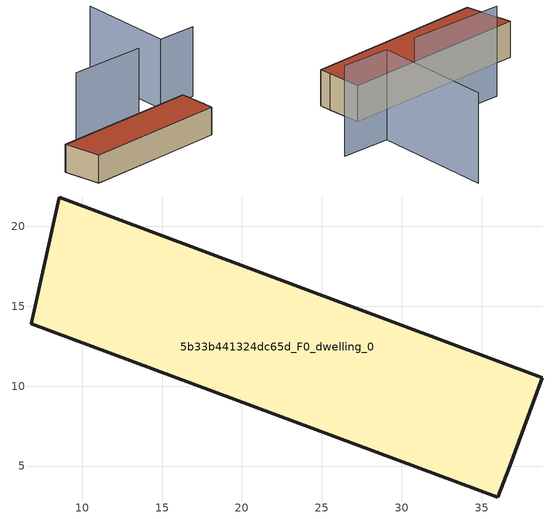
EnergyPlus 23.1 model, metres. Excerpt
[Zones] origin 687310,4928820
5b33b441324dc65d_F0_dwelling_0
 floor ground (EU_floor_Construction): 36.01,3.07 36.74,4.99 38.79,10.54 8.56,21.83 6.81,13.89 z0
 wall outside (EU_wall_Construction): 38.79,10.54 36.74,4.99 36.01,3.07 6.81,13.89 8.56,21.83 38.79,10.54 z0:6
 roof outside (EU_roof_Construction): 38.79,10.54 36.74,4.99 36.01,3.07 6.81,13.89 8.56,21.83 z6
shading: 50.52,13.81 42.72,17.11 / 42.72,17.11 50.7,35.97 / 37.21,19.24 21.86,25.68 z0:15
[Building]
EU S2 Campaign: North Axis=0; Terrain=City; Solar Distribution=FullExterior
[Site:Location]
Bologna: Latitude=44.5; Longitude=11.25; Time Zone=1; Elevation=37
[SizingPeriod:WeatherFileDays]
AnnualSizingPeriod: Begin Month=1; Begin Day of Month=1; End Month=12; End Day of Month=31; Day of Week for Start Day=Monday; Use Weather File Daylight Saving Period=No; Use Weather File Rain and Snow Indicators=No
[MATERIAL]
EU_InternalMass_Material: Roughness=MediumRough; Thickness=0.1; Conductivity=1; Density=1800; Specific Heat=900; Thermal Absorptance=0.9; Solar Absorptance=0.7; Visible Absorptance=0.7
[MATERIAL:NOMASS] Roughness=MediumRough; Thermal Absorptance=0.9; Solar Absorptance=0.7; Visible Absorptance=0.7
Name | Thermal Resistance
EU_wall_NoMass | 0.753012
EU_roof_NoMass | 0.675676
EU_floor_NoMass | 0.609756
[CONSTRUCTION]
EU_wall_Construction: EU_wall_NoMass
EU_roof_Construction: EU_roof_NoMass
EU_floor_Construction: EU_floor_NoMass
EU_InternalMass_Construction: EU_InternalMass_Material
[ZONE]
5b33b441324dc65d_F0_dwelling_0: Type=1; Multiplier=1; Ceiling Height=autocalculate; Volume=1524.22; Floor Area=autocalculate; Part of Total Floor Area=Yes
[INTERNALMASS]
5b33b441324dc65d_F0_dwelling_0_EU_InternalMass: Construction=EU_InternalMass_Construction; Zone or ZoneList=5b33b441324dc65d_F0_dwelling_0; Surface Area=254.037
[OTHEREQUIPMENT]
EU_Step8_InternalGain_5b33b441324dc65d_F0_dwelling_0_f000: Fuel Type=Electricity; Zone or ZoneList or Space or SpaceList=5b33b441324dc65d_F0_dwelling_0; Schedule=EU_Step8_GainSchedule_5b33b441324dc65d_F0_dwelling_0_f000; Design Level Calculation Method=Watts/Area; Power per Zone Floor Area=1; Fraction Latent=0; Fraction Radiant=0; Fraction Lost=0; Carbon Dioxide Generation Rate=0; EndUse Subcategory=EU_Step8_InternalGains
[ZONEVENTILATION:DESIGNFLOWRATE]
EU_ConstantAir_5b33b441324dc65d_F0_dwelling_0: Zone or ZoneList or Space or SpaceList=5b33b441324dc65d_F0_dwelling_0; Schedule=EU_AlwaysOn; Design Flow Rate Calculation Method=AirChanges/Hour; Air Changes per Hour=0.64; Ventilation Type=Natural; Fan Pressure Rise=0; Fan Total Efficiency=1; Constant Term Coefficient=1; Temperature Term Coefficient=0; Velocity Term Coefficient=0; Velocity Squared Term Coefficient=0; Minimum Indoor Temperature=-100; Maximum Indoor Temperature=100; Delta Temperature=-100; Minimum Outdoor Temperature=-100; Maximum Outdoor Temperature=100; Maximum Wind Speed=40
[HVACTEMPLATE:THERMOSTAT]
EU_HeatOnly_5b33b441324dc65d_F0_dwelling_0: Constant Heating Setpoint=20; Constant Cooling Setpoint=50
[HVACTEMPLATE:ZONE:IDEALLOADSAIRSYSTEM]
5b33b441324dc65d_F0_dwelling_0: Template Thermostat=EU_HeatOnly_5b33b441324dc65d_F0_dwelling_0; System Availability Schedule=EU_AlwaysOn; Maximum Heating Supply Air Temperature=50; Minimum Cooling Supply Air Temperature=13; Maximum Heating Supply Air Humidity Ratio=0.0156; Minimum Cooling Supply Air Humidity Ratio=0.0077; Heating Limit=NoLimit; Cooling Limit=NoLimit; Heating Availability Schedule=EU_AlwaysOn; Cooling Availability Schedule=EU_CoolingOff; Dehumidification Control Type=ConstantSensibleHeatRatio; Cooling Sensible Heat Ratio=0.7; Dehumidification Setpoint=60; Humidification Control Type=None; Humidification Setpoint=30; Outdoor Air Method=None; Outdoor Air Flow Rate per Person=0.00944; Outdoor Air Flow Rate per Zone Floor Area=0; Outdoor Air Flow Rate per Zone=0; Demand Controlled Ventilation Type=None; Outdoor Air Economizer Type=NoEconomizer; Heat Recovery Type=None; Sensible Heat Recovery Effectiveness=0.7; Latent Heat Recovery Effectiveness=0.65
[SIZING:ZONE]
5b33b441324dc65d_F0_dwelling_0: Zone Cooling Design Supply Air Temperature Input Method=SupplyAirTemperature; Zone Cooling Design Supply Air Temperature=13; Zone Heating Design Supply Air Temperature Input Method=SupplyAirTemperature; Zone Heating Design Supply Air Temperature=50; Zone Cooling Design Supply Air Humidity Ratio=0.008; Zone Heating Design Supply Air Humidity Ratio=0.008; Cooling Design Air Flow Method=DesignDay; Cooling Design Air Flow Rate=0; Cooling Minimum Air Flow per Zone Floor Area=0.000762; Cooling Minimum Air Flow=0; Cooling Minimum Air Flow Fraction=0.2; Heating Design Air Flow Method=DesignDay; Heating Design Air Flow Rate=0; Heating Maximum Air Flow per Zone Floor Area=0.002032; Heating Maximum Air Flow=0.141576; Heating Maximum Air Flow Fraction=0.3; Account for Dedicated Outdoor Air System=No; Dedicated Outdoor Air System Control Strategy=NeutralSupplyAir; Dedicated Outdoor Air Low Setpoint Temperature for Design=autosize; Dedicated Outdoor Air High Setpoint Temperature for Design=autosize; Zone Load Sizing Method=Sensible Load Only No Latent Load; Zone Latent Cooling Design Supply Air Humidity Ratio Input Method=HumidityRatioDifference; Zone Cooling Design Supply Air Humidity Ratio Difference=0.005; Zone Latent Heating Design Supply Air Humidity Ratio Input Method=HumidityRatioDifference; Zone Humidification Design Supply Air Humidity Ratio Difference=0.005
[SCHEDULE:CONSTANT]
Name | Hourly Value
EU_AlwaysOn | 1
EU_CoolingOff | 0
[SCHEDULE:FILE]
EU_Step8_GainSchedule_5b33b441324dc65d_F0_dwelling_0_f000: File=../../schedules/5b33b441324dc65d/5b33b441324dc65d_F0_dwelling_0_f000_gain.csv; Column Number=1; Rows to Skip at Top=0; Number of Hours of Data=8760; Column Separator=Comma; Interpolate to Timestep=No; Minutes per Item=60; Adjust Schedule for Daylight Savings=Yes
